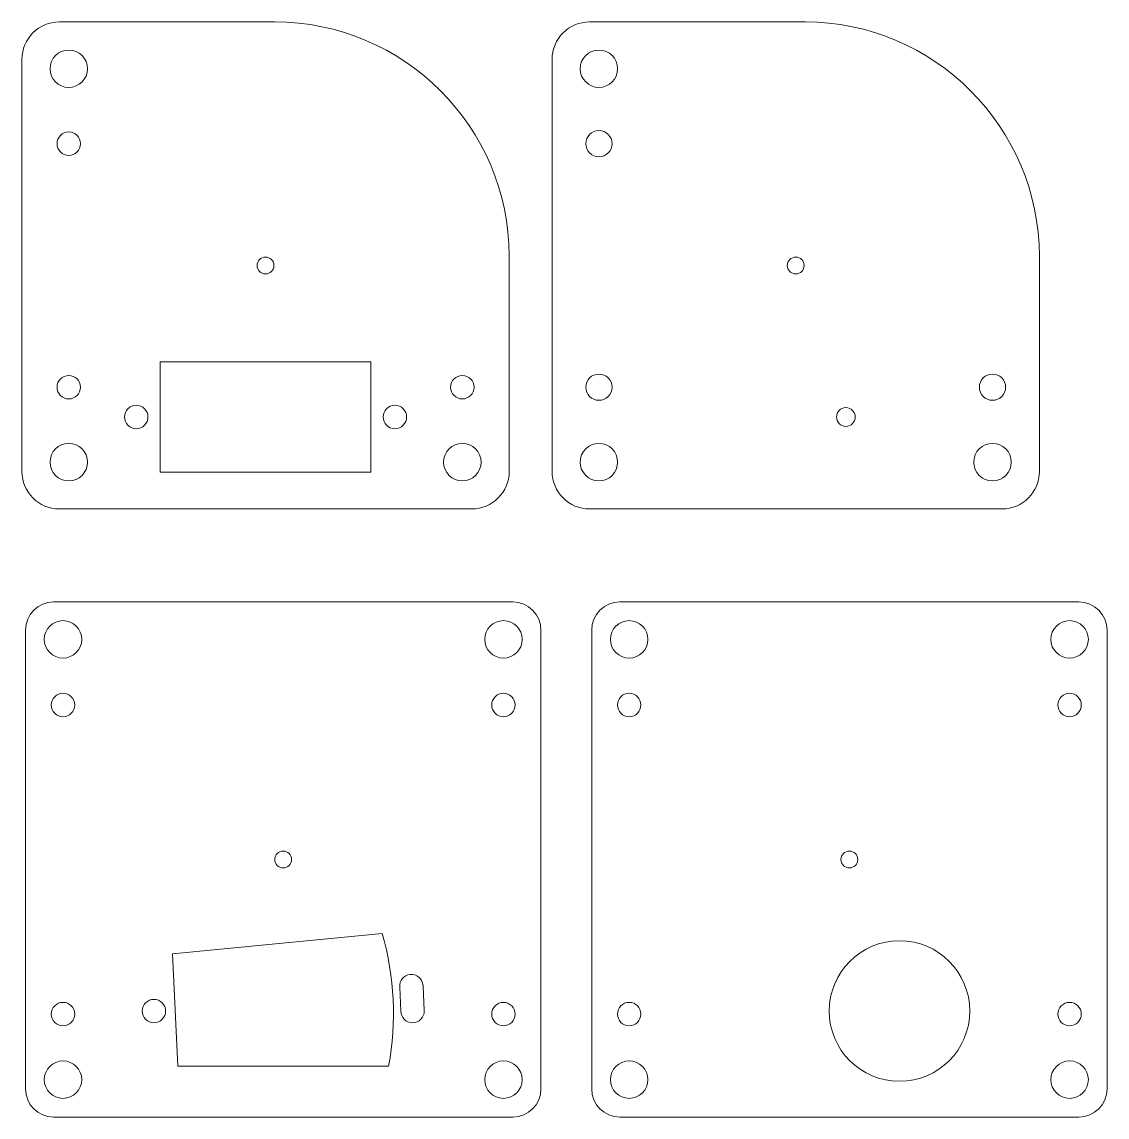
# Model space of a CAD drawing. Header units: millimetres. Extents: x -606 to -118, y 23 to 143.
# Drawn here: x -234 to -118.2, y 22.7 to 139.7 of the extents above; entities that cross this region are included whole.
import ezdxf

# ---------------------------------------------------------------- set-up
doc = ezdxf.new("R2010")
doc.units = ezdxf.units.MM
doc.header["$MEASUREMENT"] = 0
doc.layers.add('Cut', color=7, linetype='Continuous')

msp = doc.modelspace()

# ---------------------------------------------------------------- linework, layer by layer
at = {"layer": 'Cut', "color": 250, "lineweight": 9}
for centre, major_axis, ratio in [((-146.1104, 97.4843), (0, 1.0001), 0.99990001), ((-229.6495, 73.7372), (0, 2), 1), ((-182.6495, 73.7372), (0, 2), 1), ((-169.2336, 73.7372), (0, 2), 1), ((-122.2336, 73.7372), (0, 2), 1), ((-140.3836, 34.0584), (0, 7.5008), 0.99989334), ((-229.6495, 26.7372), (0, 2), 1), ((-182.6495, 26.7372), (0, 2), 1), ((-169.2336, 26.7372), (0, 2), 1), ((-122.2336, 26.7372), (0, 2), 1)]:
    msp.add_ellipse(centre, major_axis=major_axis, ratio=ratio, dxfattribs=at)
for points, knots in [([(-182.0335, 114.6624), (-182.0335, 114.6624), (-182.0335, 91.6624), (-182.0335, 91.6624), (-182.0335, 91.6624), (-182.0335, 89.4624), (-183.8335, 87.6624), (-186.0335, 87.6624), (-186.0335, 87.6624), (-186.0335, 87.6624), (-230.0335, 87.6624), (-230.0335, 87.6624), (-230.0335, 87.6624), (-232.2335, 87.6624), (-234.0335, 89.4624), (-234.0335, 91.6624), (-234.0335, 91.6624), (-234.0335, 91.6624), (-234.0335, 135.6624), (-234.0335, 135.6624), (-234.0335, 135.6624), (-234.0335, 137.8624), (-232.2335, 139.6624), (-230.0335, 139.6624), (-230.0335, 139.6624), (-230.0335, 139.6624), (-207.0335, 139.6624), (-207.0335, 139.6624), (-207.0335, 139.6624), (-193.2835, 139.6624), (-182.0335, 128.4124), (-182.0335, 114.6624)], [0, 0, 0, 0, 0.11111111, 0.11111111, 0.11111111, 0.11111111, 0.22222222, 0.22222222, 0.22222222, 0.22222222, 0.33333333, 0.33333333, 0.33333333, 0.33333333, 0.44444444, 0.44444444, 0.44444444, 0.44444444, 0.55555556, 0.55555556, 0.55555556, 0.55555556, 0.66666667, 0.66666667, 0.66666667, 0.66666667, 0.77777778, 0.77777778, 0.77777778, 0.77777778, 1, 1, 1, 1]), ([(-125.4604, 114.6624), (-125.4604, 114.6624), (-125.4604, 91.6624), (-125.4604, 91.6624), (-125.4604, 91.6624), (-125.4604, 89.4624), (-127.2604, 87.6624), (-129.4604, 87.6624), (-129.4604, 87.6624), (-129.4604, 87.6624), (-173.4604, 87.6624), (-173.4604, 87.6624), (-173.4604, 87.6624), (-175.6604, 87.6624), (-177.4604, 89.4624), (-177.4604, 91.6624), (-177.4604, 91.6624), (-177.4604, 91.6624), (-177.4604, 135.6624), (-177.4604, 135.6624), (-177.4604, 135.6624), (-177.4604, 137.8624), (-175.6604, 139.6624), (-173.4604, 139.6624), (-173.4604, 139.6624), (-173.4604, 139.6624), (-150.4604, 139.6624), (-150.4604, 139.6624), (-150.4604, 139.6624), (-136.7104, 139.6624), (-125.4604, 128.4124), (-125.4604, 114.6624)], [0, 0, 0, 0, 0.11111111, 0.11111111, 0.11111111, 0.11111111, 0.22222222, 0.22222222, 0.22222222, 0.22222222, 0.33333333, 0.33333333, 0.33333333, 0.33333333, 0.44444444, 0.44444444, 0.44444444, 0.44444444, 0.55555556, 0.55555556, 0.55555556, 0.55555556, 0.66666667, 0.66666667, 0.66666667, 0.66666667, 0.77777778, 0.77777778, 0.77777778, 0.77777778, 1, 1, 1, 1]), ([(-227.0335, 134.6624), (-227.0335, 133.5579), (-227.9289, 132.6624), (-229.0335, 132.6624), (-229.0335, 132.6624), (-230.1381, 132.6624), (-231.0335, 133.5579), (-231.0335, 134.6624), (-231.0335, 134.6624), (-231.0335, 135.7669), (-230.1381, 136.6624), (-229.0335, 136.6624), (-229.0335, 136.6624), (-227.9289, 136.6624), (-227.0335, 135.7669), (-227.0335, 134.6624)], [0, 0, 0, 0, 0.2, 0.2, 0.2, 0.2, 0.4, 0.4, 0.4, 0.4, 0.6, 0.6, 0.6, 0.6, 1, 1, 1, 1]), ([(-170.4604, 134.6624), (-170.4604, 133.5579), (-171.3558, 132.6624), (-172.4604, 132.6624), (-172.4604, 132.6624), (-173.565, 132.6624), (-174.4604, 133.5579), (-174.4604, 134.6624), (-174.4604, 134.6624), (-174.4604, 135.7669), (-173.565, 136.6624), (-172.4604, 136.6624), (-172.4604, 136.6624), (-171.3558, 136.6624), (-170.4604, 135.7669), (-170.4604, 134.6624)], [0, 0, 0, 0, 0.2, 0.2, 0.2, 0.2, 0.4, 0.4, 0.4, 0.4, 0.6, 0.6, 0.6, 0.6, 1, 1, 1, 1]), ([(-230.2835, 126.6624), (-230.2835, 125.972), (-229.7238, 125.4124), (-229.0335, 125.4124), (-229.0335, 125.4124), (-228.3432, 125.4124), (-227.7835, 125.972), (-227.7835, 126.6624), (-227.7835, 126.6624), (-227.7835, 127.3528), (-228.3432, 127.9124), (-229.0335, 127.9124), (-229.0335, 127.9124), (-229.7238, 127.9124), (-230.2835, 127.3528), (-230.2835, 126.6624)], [0, 0, 0, 0, 0.2, 0.2, 0.2, 0.2, 0.4, 0.4, 0.4, 0.4, 0.6, 0.6, 0.6, 0.6, 1, 1, 1, 1]), ([(-173.8604, 126.6624), (-173.8604, 125.8892), (-173.2335, 125.2624), (-172.4604, 125.2624), (-172.4604, 125.2624), (-171.6873, 125.2624), (-171.0604, 125.8892), (-171.0604, 126.6624), (-171.0604, 126.6624), (-171.0604, 127.4356), (-171.6873, 128.0624), (-172.4604, 128.0624), (-172.4604, 128.0624), (-173.2335, 128.0624), (-173.8604, 127.4356), (-173.8604, 126.6624)], [0, 0, 0, 0, 0.2, 0.2, 0.2, 0.2, 0.4, 0.4, 0.4, 0.4, 0.6, 0.6, 0.6, 0.6, 1, 1, 1, 1]), ([(-207.1335, 113.6624), (-207.1335, 113.1653), (-207.5364, 112.7624), (-208.0335, 112.7624), (-208.0335, 112.7624), (-208.5306, 112.7624), (-208.9335, 113.1653), (-208.9335, 113.6624), (-208.9335, 113.6624), (-208.9335, 114.1595), (-208.5306, 114.5624), (-208.0335, 114.5624), (-208.0335, 114.5624), (-207.5364, 114.5624), (-207.1335, 114.1595), (-207.1335, 113.6624)], [0, 0, 0, 0, 0.2, 0.2, 0.2, 0.2, 0.4, 0.4, 0.4, 0.4, 0.6, 0.6, 0.6, 0.6, 1, 1, 1, 1]), ([(-150.5604, 113.6624), (-150.5604, 113.1653), (-150.9633, 112.7624), (-151.4604, 112.7624), (-151.4604, 112.7624), (-151.9575, 112.7624), (-152.3604, 113.1653), (-152.3604, 113.6624), (-152.3604, 113.6624), (-152.3604, 114.1595), (-151.9575, 114.5624), (-151.4604, 114.5624), (-151.4604, 114.5624), (-150.9633, 114.5624), (-150.5604, 114.1595), (-150.5604, 113.6624)], [0, 0, 0, 0, 0.2, 0.2, 0.2, 0.2, 0.4, 0.4, 0.4, 0.4, 0.6, 0.6, 0.6, 0.6, 1, 1, 1, 1]), ([(-196.7835, 91.5846), (-196.7835, 91.5846), (-196.7835, 103.3846), (-196.7835, 103.3846), (-196.7835, 103.3846), (-196.7835, 103.3846), (-219.2835, 103.3846), (-219.2835, 103.3846), (-219.2835, 103.3846), (-219.2835, 103.3846), (-219.2835, 91.5846), (-219.2835, 91.5846), (-219.2835, 91.5846), (-219.2835, 91.5846), (-196.7835, 91.5846), (-196.7835, 91.5846)], [0, 0, 0, 0, 0.2, 0.2, 0.2, 0.2, 0.4, 0.4, 0.4, 0.4, 0.6, 0.6, 0.6, 0.6, 1, 1, 1, 1]), ([(-230.2835, 100.6624), (-230.2835, 101.3528), (-229.7238, 101.9124), (-229.0335, 101.9124), (-229.0335, 101.9124), (-228.3432, 101.9124), (-227.7835, 101.3528), (-227.7835, 100.6624), (-227.7835, 100.6624), (-227.7835, 99.972), (-228.3432, 99.4124), (-229.0335, 99.4124), (-229.0335, 99.4124), (-229.7238, 99.4124), (-230.2835, 99.972), (-230.2835, 100.6624)], [0, 0, 0, 0, 0.2, 0.2, 0.2, 0.2, 0.4, 0.4, 0.4, 0.4, 0.6, 0.6, 0.6, 0.6, 1, 1, 1, 1]), ([(-185.7835, 100.6624), (-185.7835, 101.3528), (-186.3432, 101.9124), (-187.0335, 101.9124), (-187.0335, 101.9124), (-187.7238, 101.9124), (-188.2835, 101.3528), (-188.2835, 100.6624), (-188.2835, 100.6624), (-188.2835, 99.972), (-187.7238, 99.4124), (-187.0335, 99.4124), (-187.0335, 99.4124), (-186.3432, 99.4124), (-185.7835, 99.972), (-185.7835, 100.6624)], [0, 0, 0, 0, 0.2, 0.2, 0.2, 0.2, 0.4, 0.4, 0.4, 0.4, 0.6, 0.6, 0.6, 0.6, 1, 1, 1, 1]), ([(-173.8604, 100.6624), (-173.8604, 101.4356), (-173.2335, 102.0624), (-172.4604, 102.0624), (-172.4604, 102.0624), (-171.6873, 102.0624), (-171.0604, 101.4356), (-171.0604, 100.6624), (-171.0604, 100.6624), (-171.0604, 99.8892), (-171.6873, 99.2624), (-172.4604, 99.2624), (-172.4604, 99.2624), (-173.2335, 99.2624), (-173.8604, 99.8892), (-173.8604, 100.6624)], [0, 0, 0, 0, 0.2, 0.2, 0.2, 0.2, 0.4, 0.4, 0.4, 0.4, 0.6, 0.6, 0.6, 0.6, 1, 1, 1, 1]), ([(-129.0604, 100.6624), (-129.0604, 101.4356), (-129.6873, 102.0624), (-130.4604, 102.0624), (-130.4604, 102.0624), (-131.2335, 102.0624), (-131.8604, 101.4356), (-131.8604, 100.6624), (-131.8604, 100.6624), (-131.8604, 99.8892), (-131.2335, 99.2624), (-130.4604, 99.2624), (-130.4604, 99.2624), (-129.6873, 99.2624), (-129.0604, 99.8892), (-129.0604, 100.6624)], [0, 0, 0, 0, 0.2, 0.2, 0.2, 0.2, 0.4, 0.4, 0.4, 0.4, 0.6, 0.6, 0.6, 0.6, 1, 1, 1, 1]), ([(-220.5834, 97.4846), (-220.5834, 98.175), (-221.1431, 98.7346), (-221.8334, 98.7346), (-221.8334, 98.7346), (-222.5237, 98.7346), (-223.0834, 98.175), (-223.0834, 97.4846), (-223.0834, 97.4846), (-223.0834, 96.7942), (-222.5237, 96.2346), (-221.8334, 96.2346), (-221.8334, 96.2346), (-221.1431, 96.2346), (-220.5834, 96.7942), (-220.5834, 97.4846)], [0, 0, 0, 0, 0.2, 0.2, 0.2, 0.2, 0.4, 0.4, 0.4, 0.4, 0.6, 0.6, 0.6, 0.6, 1, 1, 1, 1]), ([(-192.9836, 97.4846), (-192.9836, 98.175), (-193.5433, 98.7346), (-194.2336, 98.7346), (-194.2336, 98.7346), (-194.9239, 98.7346), (-195.4836, 98.175), (-195.4836, 97.4846), (-195.4836, 97.4846), (-195.4836, 96.7942), (-194.9239, 96.2346), (-194.2336, 96.2346), (-194.2336, 96.2346), (-193.5433, 96.2346), (-192.9836, 96.7942), (-192.9836, 97.4846)], [0, 0, 0, 0, 0.2, 0.2, 0.2, 0.2, 0.4, 0.4, 0.4, 0.4, 0.6, 0.6, 0.6, 0.6, 1, 1, 1, 1]), ([(-227.0335, 92.6624), (-227.0335, 91.5579), (-227.9289, 90.6624), (-229.0335, 90.6624), (-229.0335, 90.6624), (-230.1381, 90.6624), (-231.0335, 91.5579), (-231.0335, 92.6624), (-231.0335, 92.6624), (-231.0335, 93.7669), (-230.1381, 94.6624), (-229.0335, 94.6624), (-229.0335, 94.6624), (-227.9289, 94.6624), (-227.0335, 93.7669), (-227.0335, 92.6624)], [0, 0, 0, 0, 0.2, 0.2, 0.2, 0.2, 0.4, 0.4, 0.4, 0.4, 0.6, 0.6, 0.6, 0.6, 1, 1, 1, 1]), ([(-185.0335, 92.6624), (-185.0335, 91.5579), (-185.9289, 90.6624), (-187.0335, 90.6624), (-187.0335, 90.6624), (-188.1381, 90.6624), (-189.0335, 91.5579), (-189.0335, 92.6624), (-189.0335, 92.6624), (-189.0335, 93.7669), (-188.1381, 94.6624), (-187.0335, 94.6624), (-187.0335, 94.6624), (-185.9289, 94.6624), (-185.0335, 93.7669), (-185.0335, 92.6624)], [0, 0, 0, 0, 0.2, 0.2, 0.2, 0.2, 0.4, 0.4, 0.4, 0.4, 0.6, 0.6, 0.6, 0.6, 1, 1, 1, 1]), ([(-170.4604, 92.6624), (-170.4604, 91.5579), (-171.3558, 90.6624), (-172.4604, 90.6624), (-172.4604, 90.6624), (-173.565, 90.6624), (-174.4604, 91.5579), (-174.4604, 92.6624), (-174.4604, 92.6624), (-174.4604, 93.7669), (-173.565, 94.6624), (-172.4604, 94.6624), (-172.4604, 94.6624), (-171.3558, 94.6624), (-170.4604, 93.7669), (-170.4604, 92.6624)], [0, 0, 0, 0, 0.2, 0.2, 0.2, 0.2, 0.4, 0.4, 0.4, 0.4, 0.6, 0.6, 0.6, 0.6, 1, 1, 1, 1]), ([(-128.4604, 92.6624), (-128.4604, 91.5579), (-129.3558, 90.6624), (-130.4604, 90.6624), (-130.4604, 90.6624), (-131.565, 90.6624), (-132.4604, 91.5579), (-132.4604, 92.6624), (-132.4604, 92.6624), (-132.4604, 93.7669), (-131.565, 94.6624), (-130.4604, 94.6624), (-130.4604, 94.6624), (-129.3558, 94.6624), (-128.4604, 93.7669), (-128.4604, 92.6624)], [0, 0, 0, 0, 0.2, 0.2, 0.2, 0.2, 0.4, 0.4, 0.4, 0.4, 0.6, 0.6, 0.6, 0.6, 1, 1, 1, 1]), ([(-230.6495, 77.7372), (-230.6495, 77.7372), (-181.6495, 77.7372), (-181.6495, 77.7372), (-181.6495, 77.7372), (-179.9995, 77.7372), (-178.6495, 76.3872), (-178.6495, 74.7372), (-178.6495, 74.7372), (-178.6495, 74.7372), (-178.6495, 25.7372), (-178.6495, 25.7372), (-178.6495, 25.7372), (-178.6495, 24.0872), (-179.9995, 22.7372), (-181.6495, 22.7372), (-181.6495, 22.7372), (-181.6495, 22.7372), (-230.6495, 22.7372), (-230.6495, 22.7372), (-230.6495, 22.7372), (-232.2995, 22.7372), (-233.6495, 24.0872), (-233.6495, 25.7372), (-233.6495, 25.7372), (-233.6495, 25.7372), (-233.6495, 74.7372), (-233.6495, 74.7372), (-233.6495, 74.7372), (-233.6495, 76.3872), (-232.2995, 77.7372), (-230.6495, 77.7372)], [0, 0, 0, 0, 0.11111111, 0.11111111, 0.11111111, 0.11111111, 0.22222222, 0.22222222, 0.22222222, 0.22222222, 0.33333333, 0.33333333, 0.33333333, 0.33333333, 0.44444444, 0.44444444, 0.44444444, 0.44444444, 0.55555556, 0.55555556, 0.55555556, 0.55555556, 0.66666667, 0.66666667, 0.66666667, 0.66666667, 0.77777778, 0.77777778, 0.77777778, 0.77777778, 1, 1, 1, 1]), ([(-170.2336, 77.7372), (-170.2336, 77.7372), (-121.2336, 77.7372), (-121.2336, 77.7372), (-121.2336, 77.7372), (-119.5836, 77.7372), (-118.2336, 76.3872), (-118.2336, 74.7372), (-118.2336, 74.7372), (-118.2336, 74.7372), (-118.2336, 25.7372), (-118.2336, 25.7372), (-118.2336, 25.7372), (-118.2336, 24.0872), (-119.5836, 22.7372), (-121.2336, 22.7372), (-121.2336, 22.7372), (-121.2336, 22.7372), (-170.2336, 22.7372), (-170.2336, 22.7372), (-170.2336, 22.7372), (-171.8836, 22.7372), (-173.2336, 24.0872), (-173.2336, 25.7372), (-173.2336, 25.7372), (-173.2336, 25.7372), (-173.2336, 74.7372), (-173.2336, 74.7372), (-173.2336, 74.7372), (-173.2336, 76.3872), (-171.8836, 77.7372), (-170.2336, 77.7372)], [0, 0, 0, 0, 0.11111111, 0.11111111, 0.11111111, 0.11111111, 0.22222222, 0.22222222, 0.22222222, 0.22222222, 0.33333333, 0.33333333, 0.33333333, 0.33333333, 0.44444444, 0.44444444, 0.44444444, 0.44444444, 0.55555556, 0.55555556, 0.55555556, 0.55555556, 0.66666667, 0.66666667, 0.66666667, 0.66666667, 0.77777778, 0.77777778, 0.77777778, 0.77777778, 1, 1, 1, 1]), ([(-230.8995, 66.7372), (-230.8995, 66.0468), (-230.3398, 65.4872), (-229.6495, 65.4872), (-229.6495, 65.4872), (-228.9592, 65.4872), (-228.3995, 66.0468), (-228.3995, 66.7372), (-228.3995, 66.7372), (-228.3995, 67.4276), (-228.9592, 67.9872), (-229.6495, 67.9872), (-229.6495, 67.9872), (-230.3398, 67.9872), (-230.8995, 67.4276), (-230.8995, 66.7372)], [0, 0, 0, 0, 0.2, 0.2, 0.2, 0.2, 0.4, 0.4, 0.4, 0.4, 0.6, 0.6, 0.6, 0.6, 1, 1, 1, 1]), ([(-183.8995, 66.7372), (-183.8995, 67.4276), (-183.3398, 67.9872), (-182.6495, 67.9872), (-182.6495, 67.9872), (-181.9592, 67.9872), (-181.3995, 67.4276), (-181.3995, 66.7372), (-181.3995, 66.7372), (-181.3995, 66.0468), (-181.9592, 65.4872), (-182.6495, 65.4872), (-182.6495, 65.4872), (-183.3398, 65.4872), (-183.8995, 66.0468), (-183.8995, 66.7372)], [0, 0, 0, 0, 0.2, 0.2, 0.2, 0.2, 0.4, 0.4, 0.4, 0.4, 0.6, 0.6, 0.6, 0.6, 1, 1, 1, 1]), ([(-170.4836, 66.7372), (-170.4836, 66.0468), (-169.9239, 65.4872), (-169.2336, 65.4872), (-169.2336, 65.4872), (-168.5433, 65.4872), (-167.9836, 66.0468), (-167.9836, 66.7372), (-167.9836, 66.7372), (-167.9836, 67.4276), (-168.5433, 67.9872), (-169.2336, 67.9872), (-169.2336, 67.9872), (-169.9239, 67.9872), (-170.4836, 67.4276), (-170.4836, 66.7372)], [0, 0, 0, 0, 0.2, 0.2, 0.2, 0.2, 0.4, 0.4, 0.4, 0.4, 0.6, 0.6, 0.6, 0.6, 1, 1, 1, 1]), ([(-123.4836, 66.7372), (-123.4836, 67.4276), (-122.9239, 67.9872), (-122.2336, 67.9872), (-122.2336, 67.9872), (-121.5433, 67.9872), (-120.9836, 67.4276), (-120.9836, 66.7372), (-120.9836, 66.7372), (-120.9836, 66.0468), (-121.5433, 65.4872), (-122.2336, 65.4872), (-122.2336, 65.4872), (-122.9239, 65.4872), (-123.4836, 66.0468), (-123.4836, 66.7372)], [0, 0, 0, 0, 0.2, 0.2, 0.2, 0.2, 0.4, 0.4, 0.4, 0.4, 0.6, 0.6, 0.6, 0.6, 1, 1, 1, 1]), ([(-205.2495, 50.2372), (-205.2495, 49.7401), (-205.6524, 49.3372), (-206.1495, 49.3372), (-206.1495, 49.3372), (-206.6466, 49.3372), (-207.0495, 49.7401), (-207.0495, 50.2372), (-207.0495, 50.2372), (-207.0495, 50.7343), (-206.6466, 51.1372), (-206.1495, 51.1372), (-206.1495, 51.1372), (-205.6524, 51.1372), (-205.2495, 50.7343), (-205.2495, 50.2372)], [0, 0, 0, 0, 0.2, 0.2, 0.2, 0.2, 0.4, 0.4, 0.4, 0.4, 0.6, 0.6, 0.6, 0.6, 1, 1, 1, 1]), ([(-144.8336, 50.2372), (-144.8336, 49.7401), (-145.2365, 49.3372), (-145.7336, 49.3372), (-145.7336, 49.3372), (-146.2307, 49.3372), (-146.6336, 49.7401), (-146.6336, 50.2372), (-146.6336, 50.2372), (-146.6336, 50.7343), (-146.2307, 51.1372), (-145.7336, 51.1372), (-145.7336, 51.1372), (-145.2365, 51.1372), (-144.8336, 50.7343), (-144.8336, 50.2372)], [0, 0, 0, 0, 0.2, 0.2, 0.2, 0.2, 0.4, 0.4, 0.4, 0.4, 0.6, 0.6, 0.6, 0.6, 1, 1, 1, 1]), ([(-217.9795, 40.1775), (-217.9795, 40.1775), (-195.584, 42.3441), (-195.584, 42.3441), (-195.584, 42.3441), (-194.2643, 37.6576), (-194.0475, 32.9292), (-194.8995, 28.1594), (-194.8995, 28.1594), (-194.8995, 28.1594), (-217.3995, 28.1594), (-217.3995, 28.1594), (-217.3995, 28.1594), (-217.3995, 28.1594), (-217.9795, 40.1775), (-217.9795, 40.1775)], [0, 0, 0, 0, 0.2, 0.2, 0.2, 0.2, 0.4, 0.4, 0.4, 0.4, 0.6, 0.6, 0.6, 0.6, 1, 1, 1, 1]), ([(-191.2277, 36.7166), (-191.2277, 36.7166), (-191.1011, 34.1213), (-191.1011, 34.1213), (-191.1011, 34.1213), (-191.1001, 34.1008), (-191.0996, 34.0802), (-191.0996, 34.0594), (-191.0996, 34.0594), (-191.0996, 33.369), (-191.6593, 32.8094), (-192.3496, 32.8094), (-192.3496, 32.8094), (-193.0399, 32.8094), (-193.5996, 33.369), (-193.5996, 34.0594), (-193.5996, 34.0594), (-193.5996, 34.0594), (-193.722, 36.5968), (-193.722, 36.5968), (-193.722, 36.5968), (-193.7885, 37.2839), (-193.2853, 37.8948), (-192.5982, 37.9613), (-192.5982, 37.9613), (-191.9111, 38.0278), (-191.3002, 37.5247), (-191.2336, 36.8375), (-191.2336, 36.8375), (-191.2297, 36.7969), (-191.2277, 36.7566), (-191.2277, 36.7166)], [0, 0, 0, 0, 0.11111111, 0.11111111, 0.11111111, 0.11111111, 0.22222222, 0.22222222, 0.22222222, 0.22222222, 0.33333333, 0.33333333, 0.33333333, 0.33333333, 0.44444444, 0.44444444, 0.44444444, 0.44444444, 0.55555556, 0.55555556, 0.55555556, 0.55555556, 0.66666667, 0.66666667, 0.66666667, 0.66666667, 0.77777778, 0.77777778, 0.77777778, 0.77777778, 1, 1, 1, 1]), ([(-218.6994, 34.0594), (-218.6994, 34.7498), (-219.2591, 35.3094), (-219.9494, 35.3094), (-219.9494, 35.3094), (-220.6397, 35.3094), (-221.1994, 34.7498), (-221.1994, 34.0594), (-221.1994, 34.0594), (-221.1994, 33.369), (-220.6397, 32.8094), (-219.9494, 32.8094), (-219.9494, 32.8094), (-219.2591, 32.8094), (-218.6994, 33.369), (-218.6994, 34.0594)], [0, 0, 0, 0, 0.2, 0.2, 0.2, 0.2, 0.4, 0.4, 0.4, 0.4, 0.6, 0.6, 0.6, 0.6, 1, 1, 1, 1]), ([(-230.8995, 33.7372), (-230.8995, 34.4276), (-230.3398, 34.9872), (-229.6495, 34.9872), (-229.6495, 34.9872), (-228.9592, 34.9872), (-228.3995, 34.4276), (-228.3995, 33.7372), (-228.3995, 33.7372), (-228.3995, 33.0468), (-228.9592, 32.4872), (-229.6495, 32.4872), (-229.6495, 32.4872), (-230.3398, 32.4872), (-230.8995, 33.0468), (-230.8995, 33.7372)], [0, 0, 0, 0, 0.2, 0.2, 0.2, 0.2, 0.4, 0.4, 0.4, 0.4, 0.6, 0.6, 0.6, 0.6, 1, 1, 1, 1]), ([(-183.8995, 33.7372), (-183.8995, 34.4276), (-183.3398, 34.9872), (-182.6495, 34.9872), (-182.6495, 34.9872), (-181.9592, 34.9872), (-181.3995, 34.4276), (-181.3995, 33.7372), (-181.3995, 33.7372), (-181.3995, 33.0468), (-181.9592, 32.4872), (-182.6495, 32.4872), (-182.6495, 32.4872), (-183.3398, 32.4872), (-183.8995, 33.0468), (-183.8995, 33.7372)], [0, 0, 0, 0, 0.2, 0.2, 0.2, 0.2, 0.4, 0.4, 0.4, 0.4, 0.6, 0.6, 0.6, 0.6, 1, 1, 1, 1]), ([(-170.4836, 33.7372), (-170.4836, 34.4276), (-169.9239, 34.9872), (-169.2336, 34.9872), (-169.2336, 34.9872), (-168.5433, 34.9872), (-167.9836, 34.4276), (-167.9836, 33.7372), (-167.9836, 33.7372), (-167.9836, 33.0468), (-168.5433, 32.4872), (-169.2336, 32.4872), (-169.2336, 32.4872), (-169.9239, 32.4872), (-170.4836, 33.0468), (-170.4836, 33.7372)], [0, 0, 0, 0, 0.2, 0.2, 0.2, 0.2, 0.4, 0.4, 0.4, 0.4, 0.6, 0.6, 0.6, 0.6, 1, 1, 1, 1]), ([(-123.4836, 33.7372), (-123.4836, 34.4276), (-122.9239, 34.9872), (-122.2336, 34.9872), (-122.2336, 34.9872), (-121.5433, 34.9872), (-120.9836, 34.4276), (-120.9836, 33.7372), (-120.9836, 33.7372), (-120.9836, 33.0468), (-121.5433, 32.4872), (-122.2336, 32.4872), (-122.2336, 32.4872), (-122.9239, 32.4872), (-123.4836, 33.0468), (-123.4836, 33.7372)], [0, 0, 0, 0, 0.2, 0.2, 0.2, 0.2, 0.4, 0.4, 0.4, 0.4, 0.6, 0.6, 0.6, 0.6, 1, 1, 1, 1])]:
    msp.add_open_spline(points, degree=3, knots=knots, dxfattribs=at)

doc.saveas('drawing.dxf')
